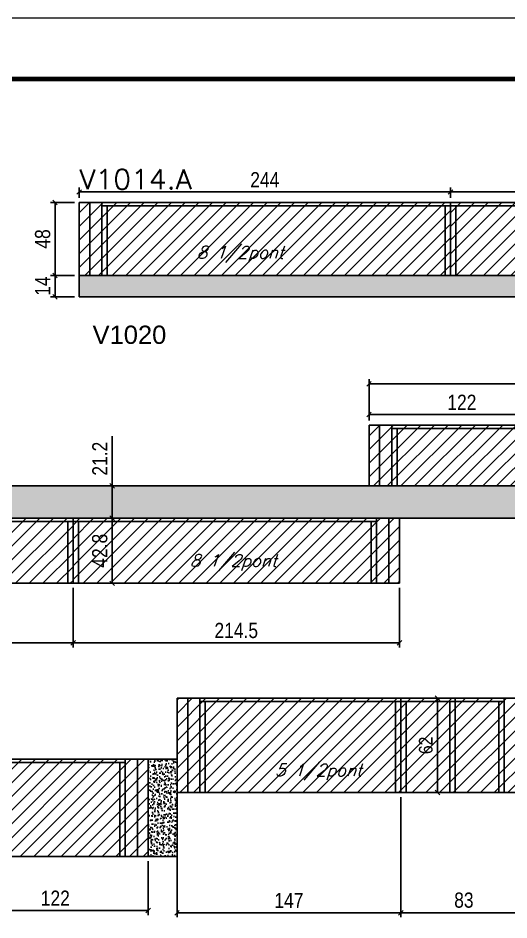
# Model space of a CAD drawing. Extents: x -20960 to -5926, y -2106 to 21915.
# Drawn here: x -8690 to -8368, y 16728 to 17321 of the extents above; entities that cross this region are included whole.
import ezdxf

# ---------------------------------------------------------------- set-up
doc = ezdxf.new("R2010")
doc.units = 0
doc.linetypes.add('DASHED', pattern=[0.75, 0.5, -0.25])
for name, color, linetype in [('5', 5, 'Continuous'), ('COTA', 241, 'Continuous'), ('Painéis', 200, 'Continuous'), ('Reaproveitamento', 251, 'Continuous'), ('SARR_2.2x7', 40, 'Continuous'), ('SARR_3.5x7', 81, 'Continuous'), ('texto', 7, 'Continuous')]:
    doc.layers.add(name, color=color, linetype=linetype)
for name, color, linetype, lineweight in [('Folhas', 255, 'Continuous', 9), ('SARRAFO DE PRESSAO', 251, 'DASHED', 9), ('Texto Seção', 7, 'Continuous', 15)]:
    doc.layers.add(name, color=color, linetype=linetype, lineweight=lineweight)
doc.styles.add('COTA TECNICA', font='techl___.ttf', dxfattribs={"height": 10})
doc.styles.add('COTA TECNICA-50', font='techl___.ttf', dxfattribs={"height": 9})
doc.styles.add('REGUA-120', font='ROMANS.shx', dxfattribs={"height": 15})
doc.styles.add('Romans', font='romans.shx')
doc.styles.get("Standard").update_dxf_attribs({"font": 'arial.ttf'})
doc.dimstyles.new('COTA PAINEL-50', dxfattribs={"dimtxt": 9, "dimasz": 3, "dimexe": 3, "dimexo": 3, "dimgap": 3, "dimtad": 1, "dimdec": 1, "dimzin": 12, "dimdsep": 46, "dimtxsty": 'COTA TECNICA-50', "dimblk1": 'OBLIQUE', "dimblk2": 'OBLIQUE', "dimsah": 1, "dimcen": 0.9, "dimclrd": 4, "dimclre": 4, "dimclrt": 240, "dimadec": 1, "dimazin": 3, "dimtfac": 1, "dimtdec": 1, "dimtmove": 0, "dimatfit": 3, "dimfxl": 1, "dimtolj": 1, "dimtzin": 12, "dimarcsym": 0})
doc.dimstyles.new('PAINEL', dxfattribs={"dimtxt": 10, "dimasz": 3, "dimexe": 3, "dimexo": 3, "dimgap": 3, "dimtad": 1, "dimdec": 1, "dimzin": 12, "dimdsep": 46, "dimtxsty": 'COTA TECNICA', "dimblk1": 'OBLIQUE', "dimblk2": 'OBLIQUE', "dimsah": 1, "dimcen": 0.9, "dimclrd": 4, "dimclre": 4, "dimclrt": 240, "dimadec": 1, "dimazin": 3, "dimtfac": 1, "dimtdec": 1, "dimtmove": 0, "dimatfit": 3, "dimfxl": 1, "dimtolj": 1, "dimtzin": 12, "dimarcsym": 0})

# ---------------------------------------------------------------- blocks, each defined once
blk = doc.blocks.new('9999999999')
at = {"layer": 'Folhas'}
blk.add_lwpolyline([(98138.98, 34190.21), (99623.98, 34190.21), (99623.98, 35240.21), (98138.98, 35240.21)], close=True, dxfattribs=at)
at = {"layer": 'Folhas', "color": 30, "const_width": 3}
blk.add_lwpolyline([(98213.98, 34230.21), (99583.98, 34230.21), (99583.98, 35200.21), (98213.98, 35200.21)], close=True, dxfattribs=at)
blk = doc.blocks.new('_Oblique')
at = {"color": 0, "linetype": 'ByBlock', "lineweight": -2}
blk.add_line((-0.5, -0.5), (0.5, 0.5), dxfattribs=at)
blk = doc.blocks.new('*D6939')
at = {"layer": 'COTA', "color": 4, "linetype": 'ByBlock', "lineweight": -2, "transparency": 16777216}
for p, q in [((-8653.28, 17151.92), (-8669.15, 17151.92)), ((-8666.15, 17137.92), (-8666.15, 17151.92)), ((-8653.28, 17137.92), (-8669.15, 17137.92))]:
    blk.add_line(p, q, dxfattribs=at)
at = {"layer": 'Defpoints', "color": 0, "linetype": 'ByBlock', "transparency": 16777216}
for p in [(-8666.15, 17151.92), (-8650.28, 17151.92), (-8650.28, 17137.92)]:
    blk.add_point(p, dxfattribs=at)
at = {"layer": 'COTA', "color": 4, "linetype": 'ByBlock', "lineweight": -2, "transparency": 16777216, "xscale": 3, "yscale": 3, "zscale": 3}
for p, rotation in [((-8666.15, 17151.92), 90), ((-8666.15, 17137.92), 270)]:
    blk.add_blockref('_Oblique', p, dxfattribs=dict(at, rotation=rotation))
at = {"layer": 'COTA', "color": 240, "linetype": 'ByBlock', "transparency": 16777216, "insert": (-8674.23, 17144.92), "char_height": 10, "attachment_point": 5, "rotation": 90, "style": 'COTA TECNICA'}
blk.add_mtext('\\A1;14', dxfattribs=at)
blk = doc.blocks.new('*D6955')
at = {"layer": 'COTA', "color": 4, "lineweight": -2, "ltscale": 25, "transparency": 16777216}
for p, q in [((-8653.28, 17199.92), (-8669.15, 17199.92)), ((-8666.15, 17199.92), (-8666.15, 17151.92)), ((-8653.28, 17151.92), (-8669.15, 17151.92))]:
    blk.add_line(p, q, dxfattribs=at)
at = {"layer": 'Defpoints', "color": 0, "ltscale": 25, "transparency": 16777216}
for p in [(-8650.28, 17199.92), (-8666.15, 17151.92), (-8650.28, 17151.92)]:
    blk.add_point(p, dxfattribs=at)
at = {"layer": 'COTA', "color": 4, "lineweight": -2, "ltscale": 25, "transparency": 16777216, "xscale": 3, "yscale": 3, "zscale": 3}
for p, rotation in [((-8666.15, 17199.92), 90), ((-8666.15, 17151.92), 270)]:
    blk.add_blockref('_Oblique', p, dxfattribs=dict(at, rotation=rotation))
at = {"layer": 'COTA', "color": 240, "ltscale": 25, "transparency": 16777216, "insert": (-8674.25, 17175.92), "char_height": 10, "attachment_point": 5, "rotation": 90, "style": 'COTA TECNICA'}
blk.add_mtext('\\A1;48', dxfattribs=at)
blk = doc.blocks.new('*D6956')
at = {"layer": 'COTA', "color": 4, "lineweight": -2, "ltscale": 25, "transparency": 16777216}
for p, q in [((-8650.28, 17202.92), (-8650.28, 17209.79)), ((-8650.28, 17206.79), (-8406.28, 17206.79)), ((-8406.28, 17202.92), (-8406.28, 17209.79))]:
    blk.add_line(p, q, dxfattribs=at)
at = {"layer": 'Defpoints', "color": 0, "ltscale": 25, "transparency": 16777216}
for p in [(-8406.28, 17206.79), (-8650.28, 17199.92), (-8406.28, 17199.92)]:
    blk.add_point(p, dxfattribs=at)
at = {"layer": 'COTA', "color": 4, "lineweight": -2, "ltscale": 25, "transparency": 16777216, "xscale": 3, "yscale": 3, "zscale": 3, "rotation": 180}
blk.add_blockref('_Oblique', (-8650.28, 17206.79), dxfattribs=at)
at = {"layer": 'COTA', "color": 4, "lineweight": -2, "ltscale": 25, "transparency": 16777216, "xscale": 3, "yscale": 3, "zscale": 3}
blk.add_blockref('_Oblique', (-8406.28, 17206.79), dxfattribs=at)
at = {"layer": 'COTA', "color": 240, "ltscale": 25, "transparency": 16777216, "insert": (-8528.28, 17214.86), "char_height": 10, "attachment_point": 5, "style": 'COTA TECNICA'}
blk.add_mtext('\\A1;244', dxfattribs=at)
blk = doc.blocks.new('*D6957')
at = {"layer": 'COTA', "color": 4, "lineweight": -2, "ltscale": 25, "transparency": 16777216}
for p, q in [((-8406.28, 17202.92), (-8406.28, 17209.79)), ((-8406.28, 17206.79), (-8284.28, 17206.79)), ((-8284.28, 17202.92), (-8284.28, 17209.79))]:
    blk.add_line(p, q, dxfattribs=at)
at = {"layer": 'Defpoints', "color": 0, "ltscale": 25, "transparency": 16777216}
for p in [(-8284.28, 17206.79), (-8406.28, 17199.92), (-8284.28, 17199.92)]:
    blk.add_point(p, dxfattribs=at)
at = {"layer": 'COTA', "color": 4, "lineweight": -2, "ltscale": 25, "transparency": 16777216, "xscale": 3, "yscale": 3, "zscale": 3, "rotation": 180}
blk.add_blockref('_Oblique', (-8406.28, 17206.79), dxfattribs=at)
at = {"layer": 'COTA', "color": 4, "lineweight": -2, "ltscale": 25, "transparency": 16777216, "xscale": 3, "yscale": 3, "zscale": 3}
blk.add_blockref('_Oblique', (-8284.28, 17206.79), dxfattribs=at)
at = {"layer": 'COTA', "color": 240, "ltscale": 25, "transparency": 16777216, "insert": (-8345.28, 17214.84), "char_height": 10, "attachment_point": 5, "style": 'COTA TECNICA'}
blk.add_mtext('\\A1;122', dxfattribs=at)
blk = doc.blocks.new('*D6920')
at = {"layer": 'COTA', "color": 4, "linetype": 'ByBlock', "lineweight": -2, "transparency": 16777216}
for p, q in [((-8726.95, 16767.11), (-8726.95, 16731.64)), ((-8604.95, 16767.11), (-8604.95, 16731.64)), ((-8726.95, 16734.64), (-8604.95, 16734.64))]:
    blk.add_line(p, q, dxfattribs=at)
at = {"layer": 'Defpoints', "color": 0, "linetype": 'ByBlock', "transparency": 16777216}
for p in [(-8726.95, 16770.11), (-8604.95, 16770.11), (-8604.95, 16734.64)]:
    blk.add_point(p, dxfattribs=at)
at = {"layer": 'COTA', "color": 4, "linetype": 'ByBlock', "lineweight": -2, "transparency": 16777216, "xscale": 3, "yscale": 3, "zscale": 3, "rotation": 180}
blk.add_blockref('_Oblique', (-8726.95, 16734.64), dxfattribs=at)
at = {"layer": 'COTA', "color": 4, "linetype": 'ByBlock', "lineweight": -2, "transparency": 16777216, "xscale": 3, "yscale": 3, "zscale": 3}
blk.add_blockref('_Oblique', (-8604.95, 16734.64), dxfattribs=at)
at = {"layer": 'COTA', "color": 240, "linetype": 'ByBlock', "transparency": 16777216, "insert": (-8665.95, 16742.7), "char_height": 10, "attachment_point": 5, "style": 'COTA TECNICA'}
blk.add_mtext('\\A1;122', dxfattribs=at)
blk = doc.blocks.new('*D6921')
at = {"layer": 'COTA', "color": 4, "linetype": 'ByBlock', "lineweight": -2, "transparency": 16777216}
for p, q in [((-8585.95, 16809.11), (-8585.95, 16730.14)), ((-8438.95, 16809.11), (-8438.95, 16730.14)), ((-8585.95, 16733.14), (-8438.95, 16733.14))]:
    blk.add_line(p, q, dxfattribs=at)
at = {"layer": 'Defpoints', "color": 0, "linetype": 'ByBlock', "transparency": 16777216}
for p in [(-8585.95, 16812.11), (-8438.95, 16812.11), (-8438.95, 16733.14)]:
    blk.add_point(p, dxfattribs=at)
at = {"layer": 'COTA', "color": 4, "linetype": 'ByBlock', "lineweight": -2, "transparency": 16777216, "xscale": 3, "yscale": 3, "zscale": 3, "rotation": 180}
blk.add_blockref('_Oblique', (-8585.95, 16733.14), dxfattribs=at)
at = {"layer": 'COTA', "color": 4, "linetype": 'ByBlock', "lineweight": -2, "transparency": 16777216, "xscale": 3, "yscale": 3, "zscale": 3}
blk.add_blockref('_Oblique', (-8438.95, 16733.14), dxfattribs=at)
at = {"layer": 'COTA', "color": 240, "linetype": 'ByBlock', "transparency": 16777216, "insert": (-8512.45, 16741.21), "char_height": 10, "attachment_point": 5, "style": 'COTA TECNICA'}
blk.add_mtext('\\A1;147', dxfattribs=at)
blk = doc.blocks.new('*D6922')
at = {"layer": 'COTA', "color": 4, "linetype": 'ByBlock', "lineweight": -2, "transparency": 16777216}
for p, q in [((-8438.95, 16809.11), (-8438.95, 16730.14)), ((-8355.95, 16809.11), (-8355.95, 16730.14)), ((-8438.95, 16733.14), (-8355.95, 16733.14))]:
    blk.add_line(p, q, dxfattribs=at)
at = {"layer": 'Defpoints', "color": 0, "linetype": 'ByBlock', "transparency": 16777216}
for p in [(-8438.95, 16812.11), (-8355.95, 16812.11), (-8355.95, 16733.14)]:
    blk.add_point(p, dxfattribs=at)
at = {"layer": 'COTA', "color": 4, "linetype": 'ByBlock', "lineweight": -2, "transparency": 16777216, "xscale": 3, "yscale": 3, "zscale": 3, "rotation": 180}
blk.add_blockref('_Oblique', (-8438.95, 16733.14), dxfattribs=at)
at = {"layer": 'COTA', "color": 4, "linetype": 'ByBlock', "lineweight": -2, "transparency": 16777216, "xscale": 3, "yscale": 3, "zscale": 3}
blk.add_blockref('_Oblique', (-8355.95, 16733.14), dxfattribs=at)
at = {"layer": 'COTA', "color": 240, "linetype": 'ByBlock', "transparency": 16777216, "insert": (-8397.45, 16741.38), "char_height": 10, "attachment_point": 5, "style": 'COTA TECNICA'}
blk.add_mtext('\\A1;83', dxfattribs=at)
blk = doc.blocks.new('*D6914')
at = {"layer": 'COTA', "color": 4, "linetype": 'ByBlock', "lineweight": -2, "transparency": 16777216}
for p, q in [((-8878.78, 16946.63), (-8878.78, 16907.48)), ((-8654.28, 16946.63), (-8654.28, 16907.48)), ((-8878.78, 16910.48), (-8654.28, 16910.48))]:
    blk.add_line(p, q, dxfattribs=at)
at = {"layer": 'Defpoints', "color": 0, "linetype": 'ByBlock', "transparency": 16777216}
for p in [(-8878.78, 16949.63), (-8654.28, 16949.63), (-8654.28, 16910.48)]:
    blk.add_point(p, dxfattribs=at)
at = {"layer": 'COTA', "color": 4, "linetype": 'ByBlock', "lineweight": -2, "transparency": 16777216, "xscale": 3, "yscale": 3, "zscale": 3, "rotation": 180}
blk.add_blockref('_Oblique', (-8878.78, 16910.48), dxfattribs=at)
at = {"layer": 'COTA', "color": 4, "linetype": 'ByBlock', "lineweight": -2, "transparency": 16777216, "xscale": 3, "yscale": 3, "zscale": 3}
blk.add_blockref('_Oblique', (-8654.28, 16910.48), dxfattribs=at)
at = {"layer": 'COTA', "color": 240, "linetype": 'ByBlock', "transparency": 16777216, "insert": (-8766.53, 16918.59), "char_height": 10, "attachment_point": 5, "style": 'COTA TECNICA'}
blk.add_mtext('\\A1;224.5', dxfattribs=at)
blk = doc.blocks.new('*D6915')
at = {"layer": 'COTA', "color": 4, "lineweight": -2, "transparency": 16777216}
for p, q in [((-8638.78, 16992.43), (-8625.61, 16992.43)), ((-8628.61, 16992.43), (-8628.61, 16949.63)), ((-8638.78, 16949.63), (-8625.61, 16949.63))]:
    blk.add_line(p, q, dxfattribs=at)
at = {"layer": 'Defpoints', "color": 0, "transparency": 16777216}
for p in [(-8641.78, 16992.43), (-8641.78, 16949.63), (-8628.61, 16949.63)]:
    blk.add_point(p, dxfattribs=at)
at = {"layer": 'COTA', "color": 4, "lineweight": -2, "transparency": 16777216, "xscale": 3, "yscale": 3, "zscale": 3}
for p, rotation in [((-8628.61, 16992.43), 90), ((-8628.61, 16949.63), 270)]:
    blk.add_blockref('_Oblique', p, dxfattribs=dict(at, rotation=rotation))
at = {"layer": 'COTA', "color": 240, "transparency": 16777216, "insert": (-8636.71, 16971.03), "char_height": 10, "attachment_point": 5, "rotation": 90, "style": 'COTA TECNICA'}
blk.add_mtext('\\A1;42.8', dxfattribs=at)
blk = doc.blocks.new('*D6946')
at = {"layer": 'COTA', "color": 4, "lineweight": -2, "ltscale": 25, "transparency": 16777216}
for p, q in [((-8459.78, 17056.63), (-8459.78, 17083.75)), ((-8190.78, 17056.63), (-8190.78, 17083.75)), ((-8190.78, 17080.75), (-8459.78, 17080.75))]:
    blk.add_line(p, q, dxfattribs=at)
at = {"layer": 'Defpoints', "color": 0, "ltscale": 25, "transparency": 16777216}
for p in [(-8459.78, 17080.75), (-8459.78, 17053.63), (-8190.78, 17053.63)]:
    blk.add_point(p, dxfattribs=at)
at = {"layer": 'COTA', "color": 4, "lineweight": -2, "ltscale": 25, "transparency": 16777216, "xscale": 3, "yscale": 3, "zscale": 3, "rotation": 180}
blk.add_blockref('_Oblique', (-8459.78, 17080.75), dxfattribs=at)
at = {"layer": 'COTA', "color": 4, "lineweight": -2, "ltscale": 25, "transparency": 16777216, "xscale": 3, "yscale": 3, "zscale": 3}
blk.add_blockref('_Oblique', (-8190.78, 17080.75), dxfattribs=at)
at = {"layer": 'COTA', "color": 240, "ltscale": 25, "transparency": 16777216, "insert": (-8325.28, 17088.88), "char_height": 10, "attachment_point": 5, "style": 'COTA TECNICA'}
blk.add_mtext('\\A1;269', dxfattribs=at)
blk = doc.blocks.new('*D6947')
at = {"layer": 'COTA', "color": 4, "lineweight": -2, "ltscale": 25, "transparency": 16777216}
for p, q in [((-8459.78, 17056.63), (-8459.78, 17063.51)), ((-8459.78, 17060.51), (-8337.78, 17060.51)), ((-8337.78, 17056.63), (-8337.78, 17063.51))]:
    blk.add_line(p, q, dxfattribs=at)
at = {"layer": 'Defpoints', "color": 0, "ltscale": 25, "transparency": 16777216}
for p in [(-8337.78, 17060.51), (-8459.78, 17053.63), (-8337.78, 17053.63)]:
    blk.add_point(p, dxfattribs=at)
at = {"layer": 'COTA', "color": 4, "lineweight": -2, "ltscale": 25, "transparency": 16777216, "xscale": 3, "yscale": 3, "zscale": 3, "rotation": 180}
blk.add_blockref('_Oblique', (-8459.78, 17060.51), dxfattribs=at)
at = {"layer": 'COTA', "color": 4, "lineweight": -2, "ltscale": 25, "transparency": 16777216, "xscale": 3, "yscale": 3, "zscale": 3}
blk.add_blockref('_Oblique', (-8337.78, 17060.51), dxfattribs=at)
at = {"layer": 'COTA', "color": 240, "ltscale": 25, "transparency": 16777216, "insert": (-8398.78, 17068.57), "char_height": 10, "attachment_point": 5, "style": 'COTA TECNICA'}
blk.add_mtext('\\A1;122', dxfattribs=at)
blk = doc.blocks.new('*D6949')
at = {"layer": 'COTA', "color": 4, "lineweight": -2, "ltscale": 25, "transparency": 16777216}
for p, q in [((-8654.28, 16946.63), (-8654.28, 16907.48)), ((-8439.78, 16946.63), (-8439.78, 16907.48)), ((-8654.28, 16910.48), (-8439.78, 16910.48))]:
    blk.add_line(p, q, dxfattribs=at)
at = {"layer": 'Defpoints', "color": 0, "ltscale": 25, "transparency": 16777216}
for p in [(-8654.28, 16949.63), (-8439.78, 16949.63), (-8439.78, 16910.48)]:
    blk.add_point(p, dxfattribs=at)
at = {"layer": 'COTA', "color": 4, "lineweight": -2, "ltscale": 25, "transparency": 16777216, "xscale": 3, "yscale": 3, "zscale": 3, "rotation": 180}
blk.add_blockref('_Oblique', (-8654.28, 16910.48), dxfattribs=at)
at = {"layer": 'COTA', "color": 4, "lineweight": -2, "ltscale": 25, "transparency": 16777216, "xscale": 3, "yscale": 3, "zscale": 3}
blk.add_blockref('_Oblique', (-8439.78, 16910.48), dxfattribs=at)
at = {"layer": 'COTA', "color": 240, "ltscale": 25, "transparency": 16777216, "insert": (-8547.03, 16918.59), "char_height": 10, "attachment_point": 5, "style": 'COTA TECNICA'}
blk.add_mtext('\\A1;214.5', dxfattribs=at)
blk = doc.blocks.new('*D6950')
at = {"layer": 'COTA', "color": 4, "lineweight": -2, "ltscale": 25, "transparency": 16777216}
for p, q in [((-8628.61, 17013.63), (-8628.61, 17046.36)), ((-8618.41, 17013.63), (-8631.61, 17013.63)), ((-8628.61, 16992.43), (-8628.61, 17013.63))]:
    blk.add_line(p, q, dxfattribs=at)
at = {"layer": 'Defpoints', "color": 0, "ltscale": 25, "transparency": 16777216}
for p in [(-8628.61, 17013.63), (-8615.41, 17013.63), (-8628.61, 16992.43)]:
    blk.add_point(p, dxfattribs=at)
at = {"layer": 'COTA', "color": 4, "lineweight": -2, "ltscale": 25, "transparency": 16777216, "xscale": 3, "yscale": 3, "zscale": 3}
for p, rotation in [((-8628.61, 17013.63), 90), ((-8628.61, 16992.43), 270)]:
    blk.add_blockref('_Oblique', p, dxfattribs=dict(at, rotation=rotation))
at = {"layer": 'COTA', "color": 240, "ltscale": 25, "transparency": 16777216, "insert": (-8636.67, 17031.5), "char_height": 10, "attachment_point": 5, "rotation": 90, "style": 'COTA TECNICA'}
blk.add_mtext('\\A1;21.2', dxfattribs=at)
blk = doc.blocks.new('*D6953')
at = {"layer": 'COTA', "color": 4, "lineweight": -2, "transparency": 16777216}
for p, q in [((-8435.95, 16874.11), (-8411.85, 16874.11)), ((-8414.85, 16812.11), (-8414.85, 16874.11)), ((-8435.95, 16812.11), (-8411.85, 16812.11))]:
    blk.add_line(p, q, dxfattribs=at)
at = {"layer": 'Defpoints', "color": 0, "transparency": 16777216}
for p in [(-8438.95, 16874.11), (-8414.85, 16874.11), (-8438.95, 16812.11)]:
    blk.add_point(p, dxfattribs=at)
at = {"layer": 'COTA', "color": 4, "lineweight": -2, "transparency": 16777216, "xscale": 3, "yscale": 3, "zscale": 3}
for p, rotation in [((-8414.85, 16874.11), 90), ((-8414.85, 16812.11), 270)]:
    blk.add_blockref('_Oblique', p, dxfattribs=dict(at, rotation=rotation))
at = {"layer": 'COTA', "color": 240, "transparency": 16777216, "insert": (-8422.44, 16843.11), "char_height": 9, "attachment_point": 5, "rotation": 90, "style": 'COTA TECNICA-50'}
blk.add_mtext('\\A1;62', dxfattribs=at)

msp = doc.modelspace()

# ---------------------------------------------------------------- hatches: boundary and pattern name
at = {"layer": 'COTA', "ltscale": 25}
h = msp.add_hatch(dxfattribs=at)
h.set_pattern_fill('AR-CONC', color=256, scale=0.03)
h.set_pattern_definition([(50, (-155139.74, -6555.5643), (5.46554007, -0.47817257), [0.5715, -6.2865]), (355, (-155139.74, -6555.5643), (-1.05730264, 5.73170536), [0.4572, -5.02921753]), (100.4514447, (-155139.2847, -6555.604), (4.40823741, 5.25353256), [0.48570026, -5.34270734]), (46.1842, (-155139.74, -6554.04), (8.13237123, -1.26126984), [0.85725, -9.42975]), (96.6355576, (-155139.0625, -6554.1454), (7.12212402, 7.42278374), [0.7285507, -8.01406824]), (351.184151, (-155139.74, -6554.04), (7.122124, 7.42278374), [0.685799, -7.54379196]), (21, (-155138.978, -6554.4213), (4.54843174, -3.06795595), [0.5715, -6.2865]), (326, (-155138.978, -6554.4213), (1.85406085, 5.52563898), [0.4572, -5.0292]), (71.451445, (-155138.599, -6554.677), (6.40249258, 2.45768307), [0.48570026, -5.34269813]), (37.5, (-155139.7402, -6555.5643), (0.092658098, 2.536651166), [0, -4.96824, 0, -5.1054, 0, -5.04825]), (7.5, (-155139.7402, -6555.5643), (2.004589875, 3.005417245), [0, -2.91084, 0, -4.85394, 0, -1.92405]), (327.5, (-155141.4394, -6555.5643), (4.067717855, -0.17186232), [0, -1.905, 0, -5.9436, 0, -7.8867]), (317.5, (-155142.2014, -6555.5643), (4.44387544, 0.76279473), [0, -2.4765, 0, -3.94716, 0, -5.6007])])
h.paths.add_polyline_path([(-8111.28, 17130.72), (-7888.28, 17130.72), (-7644.28, 17130.72), (-7644.28, 17151.92), (-8068.28, 17151.92), (-8650.28, 17151.92), (-8650.28, 17137.92), (-8155.28, 17137.92), (-8155.28, 17087.92), (-8111.28, 17087.92)])
h = msp.add_hatch(dxfattribs=at)
h.set_pattern_fill('AR-CONC', color=256, scale=0.03)
h.set_pattern_definition([(50, (-146165.269, -6800.252), (5.46554007, -0.47817257), [0.5715, -6.2865]), (355, (-146165.269, -6800.252), (-1.05730264, 5.73170536), [0.4572, -5.02921753]), (100.4514447, (-146164.8136, -6800.292), (4.40823741, 5.25353256), [0.48570026, -5.34270734]), (46.1842, (-146165.269, -6798.728), (8.13237123, -1.26126984), [0.85725, -9.42975]), (96.6355576, (-146164.591, -6798.833), (7.122124, 7.42278374), [0.7285507, -8.01406824]), (351.184151, (-146165.269, -6798.728), (7.122124, 7.42278374), [0.685799, -7.54379196]), (21, (-146164.507, -6799.109), (4.54843174, -3.06795595), [0.5715, -6.2865]), (326, (-146164.507, -6799.109), (1.85406085, 5.52563898), [0.4572, -5.0292]), (71.451445, (-146164.128, -6799.365), (6.40249258, 2.45768307), [0.48570026, -5.34269813]), (37.5, (-146165.269, -6800.2521), (0.092658098, 2.536651166), [0, -4.96824, 0, -5.1054, 0, -5.04825]), (7.5, (-146165.269, -6800.252), (2.004589875, 3.005417245), [0, -2.91084, 0, -4.85394, 0, -1.92405]), (327.5, (-146166.9683, -6800.2521), (4.067717855, -0.17186232), [0, -1.905, 0, -5.9436, 0, -7.8867]), (317.5, (-146167.7303, -6800.252), (4.44387544, 0.76279473), [0, -2.4765, 0, -3.94716, 0, -5.6007])])
h.paths.add_polyline_path([(-8878.78, 17013.63), (-8878.78, 16992.43), (-7687.78, 16992.43), (-7687.78, 17013.63)])
at = {"layer": 'COTA', "linetype": 'ByBlock'}
h = msp.add_hatch(dxfattribs=at)
h.set_pattern_fill('AR-CONC', color=256, scale=0.03)
h.set_pattern_definition([(50, (-146134.4264, -13679.352), (5.46554007, -0.47817257), [0.5715, -6.2865]), (355, (-146134.4264, -13679.352), (-1.05730264, 5.73170536), [0.4572, -5.02921753]), (100.4514447, (-146133.971, -13679.392), (4.40823741, 5.25353256), [0.48570026, -5.34270734]), (46.1842, (-146134.4264, -13677.828), (8.13237123, -1.26126984), [0.85725, -9.42975]), (96.6355576, (-146133.749, -13677.933), (7.122124, 7.42278374), [0.7285507, -8.01406824]), (351.184151, (-146134.426, -13677.828), (7.122124, 7.42278374), [0.685799, -7.54379196]), (21, (-146133.6644, -13678.209), (4.54843174, -3.06795595), [0.5715, -6.2865]), (326, (-146133.6644, -13678.209), (1.85406085, 5.52563898), [0.4572, -5.0292]), (71.451445, (-146133.2854, -13678.4646), (6.40249258, 2.45768307), [0.48570026, -5.34269813]), (37.5, (-146134.4264, -13679.352), (0.092658098, 2.536651166), [0, -4.96824, 0, -5.1054, 0, -5.04825]), (7.5, (-146134.4264, -13679.352), (2.004589875, 3.005417245), [0, -2.91084, 0, -4.85394, 0, -1.92405]), (327.5, (-146136.1257, -13679.352), (4.067717855, -0.17186232), [0, -1.905, 0, -5.9436, 0, -7.8867]), (317.5, (-146136.8877, -13679.352), (4.44387544, 0.76279473), [0, -2.4765, 0, -3.94716, 0, -5.6007])])
h.paths.add_polyline_path([(-8604.95, 16770.11), (-8585.95, 16770.11), (-8585.95, 16834.11), (-8604.95, 16834.11)])
at = {"layer": 'Reaproveitamento', "linetype": 'ByBlock'}
h = msp.add_hatch(dxfattribs=at)
h.set_pattern_fill('ANSI31', color=256, scale=2)
h.set_pattern_definition([(45, (-151700.0364, -14806.784), (-4.49012806, 4.49012806), [])])
h.paths.add_polyline_path([(-8650.28, 17199.92), (-8650.28, 17151.92), (-8406.28, 17151.92), (-8406.28, 17199.92)])
h.paths.add_polyline_path([(-8531.87, 17153.96), (-8464.25, 17153.96)], flags=16)
h = msp.add_hatch(dxfattribs=at)
h.set_pattern_fill('ANSI31', color=256, scale=2)
h.set_pattern_definition([(45, (-151456.0364, -14806.784), (-4.49012806, 4.49012806), [])])
h.paths.add_polyline_path([(-8406.28, 17199.92), (-8406.28, 17151.92), (-8068.28, 17151.92), (-8068.28, 17199.92)])
h.paths.add_polyline_path([(-8287.87, 17153.96), (-8220.25, 17153.96)], flags=16)
h = msp.add_hatch(dxfattribs=at)
h.set_pattern_fill('ANSI31', color=256, scale=2)
h.set_pattern_definition([(45, (-150927.465, -11389.8575), (-4.49012806, 4.49012806), [])])
h.paths.add_polyline_path([(-8459.78, 17053.63), (-8459.78, 17013.63), (-8337.78, 17013.63), (-8337.78, 17053.63)])
h = msp.add_hatch(dxfattribs=at)
h.set_pattern_fill('ANSI31', color=256, scale=2)
h.set_pattern_definition([(45, (-151004.5927, -14842.9016), (-4.49012806, 4.49012806), [])])
h.paths.add_polyline_path([(-8654.28, 16949.63), (-8654.28, 16992.43), (-8878.78, 16992.43), (-8878.78, 16949.63)])
h.paths.add_polyline_path([(-8788.27, 16963.04), (-8720.65, 16963.04), (-8715.15, 16979.01), (-8782.77, 16979.01)], flags=24)
h = msp.add_hatch(dxfattribs=at)
h.set_pattern_fill('ANSI31', color=256, scale=2)
h.set_pattern_definition([(45, (3183.5, 1148.575), (-4.490128, 4.490128), [])])
h.paths.add_polyline_path([(-8654.28, 16992.43), (-8654.28, 16949.63), (-8439.78, 16949.63), (-8439.78, 16992.43)])
h = msp.add_hatch(dxfattribs=at)
h.set_pattern_fill('ANSI31', color=256, scale=2)
h.set_pattern_definition([(45, (-150828.062, -14822.0985), (-4.49012806, 4.49012806), [])])
h.paths.add_polyline_path([(-8355.95, 16874.11), (-8585.95, 16874.11), (-8585.95, 16812.11), (-8355.95, 16812.11)])
h = msp.add_hatch(dxfattribs=at)
h.set_pattern_fill('ANSI31', color=256, scale=2)
h.set_pattern_definition([(45, (-150969.062, -14864.0985), (-4.49012806, 4.49012806), [])])
h.paths.add_polyline_path([(-8604.95, 16834.11), (-8726.95, 16834.11), (-8726.95, 16770.11), (-8604.95, 16770.11)])

# ---------------------------------------------------------------- linework, layer by layer
at = {"layer": 'COTA', "linetype": 'ByBlock'}
for p, q in [((-8650.28, 17199.92), (-8068.28, 17199.92)), ((-8650.28, 17137.92), (-8650.28, 17151.92)), ((-8650.28, 17137.92), (-8155.28, 17137.92)), ((-8585.95, 16834.11), (-8604.95, 16834.11)), ((-8585.95, 16770.11), (-8585.95, 16812.11)), ((-8585.95, 16770.11), (-8604.95, 16770.11))]:
    msp.add_line(p, q, dxfattribs=at)
at = {"layer": 'COTA', "ltscale": 25}
for p, q in [((-8878.78, 17013.63), (-8459.78, 17013.63)), ((-8439.78, 16992.43), (-8209.78, 16992.43))]:
    msp.add_line(p, q, dxfattribs=at)
at = {"layer": 'Painéis', "linetype": 'ByBlock'}
for p, q in [((-8068.28, 17199.92), (-8650.28, 17199.92)), ((-8406.28, 17153.92), (-8406.28, 17199.92)), ((-8190.78, 17053.63), (-8459.78, 17053.63)), ((-8459.78, 17053.63), (-8459.78, 17013.63)), ((-8459.78, 17013.63), (-8190.78, 17013.63)), ((-8878.78, 16992.43), (-8439.78, 16992.43)), ((-8654.28, 16992.43), (-8654.28, 16949.63)), ((-8439.78, 16992.43), (-8439.78, 16949.63)), ((-8878.78, 16949.63), (-8654.28, 16949.63)), ((-8654.28, 16949.63), (-8439.78, 16949.63)), ((-8355.95, 16874.11), (-8585.95, 16874.11)), ((-8585.95, 16874.11), (-8585.95, 16812.11)), ((-8438.95, 16874.11), (-8438.95, 16812.11)), ((-8604.95, 16834.11), (-8835.95, 16834.11)), ((-8604.95, 16834.11), (-8604.95, 16770.11)), ((-8355.95, 16812.11), (-8585.95, 16812.11)), ((-8604.95, 16770.11), (-8835.95, 16770.11))]:
    msp.add_line(p, q, dxfattribs=at)
at = {"layer": 'Painéis'}
for p, q in [((-8650.28, 17199.92), (-8650.28, 17151.92)), ((-8406.28, 17199.92), (-8406.28, 17151.92)), ((-8068.28, 17151.92), (-8650.28, 17151.92))]:
    msp.add_line(p, q, dxfattribs=at)
at = {"layer": 'SARR_2.2x7', "linetype": 'Continuous'}
for p, q in [((-8643.3, 17199.92), (-8643.3, 17151.92)), ((-8083.28, 17197.72), (-8635.3, 17197.72)), ((-8452.8, 17053.63), (-8452.8, 17013.63)), ((-8444.8, 17051.43), (-8205.78, 17051.43)), ((-8454.78, 16990.23), (-8878.78, 16990.23)), ((-8446.78, 16949.63), (-8446.78, 16992.43)), ((-8578.95, 16874.11), (-8578.95, 16812.11)), ((-8570.95, 16871.91), (-8570.95, 16874.11)), ((-8370.95, 16871.91), (-8570.95, 16871.91)), ((-8611.95, 16834.11), (-8611.95, 16770.11)), ((-8619.95, 16831.91), (-8835.95, 16831.91))]:
    msp.add_line(p, q, dxfattribs=at)
at = {"layer": 'SARR_3.5x7'}
for p, q in [((-8635.3, 17199.92), (-8635.3, 17151.92)), ((-8631.8, 17197.72), (-8631.8, 17151.92)), ((-8409.78, 17197.72), (-8409.78, 17151.92)), ((-8402.78, 17197.72), (-8402.78, 17151.92)), ((-8444.8, 17053.63), (-8444.8, 17013.63)), ((-8441.3, 17051.43), (-8441.3, 17013.63)), ((-8657.78, 16990.23), (-8657.78, 16949.63)), ((-8654.28, 16992.43), (-8654.28, 16949.63)), ((-8650.78, 16990.23), (-8650.78, 16949.63)), ((-8458.28, 16949.63), (-8458.28, 16990.23)), ((-8454.78, 16949.63), (-8454.78, 16992.43)), ((-8403.2, 16874.11), (-8403.2, 16812.11)), ((-8370.95, 16874.11), (-8370.95, 16812.11)), ((-8570.95, 16871.91), (-8570.95, 16812.11)), ((-8567.45, 16871.91), (-8567.45, 16812.11)), ((-8442.45, 16871.91), (-8442.45, 16812.11)), ((-8435.45, 16871.91), (-8435.45, 16812.11)), ((-8406.7, 16871.91), (-8406.7, 16812.11)), ((-8374.45, 16871.91), (-8374.45, 16812.11)), ((-8619.95, 16834.11), (-8619.95, 16770.11)), ((-8623.45, 16831.91), (-8623.45, 16770.11))]:
    msp.add_line(p, q, dxfattribs=at)

# ---------------------------------------------------------------- block references
at = {"layer": 'SARRAFO DE PRESSAO', "color": 6, "linetype": 'ByBlock'}
msp.add_blockref('9999999999', (-107162.48, -17919.11), dxfattribs=at)

# ---------------------------------------------------------------- texts
at = {"layer": '5', "linetype": 'Continuous'}
msp.add_text('V1020', height=12, rotation=0.00004, dxfattribs=at).set_placement((-8641.48, 17106.96))
at = {"layer": 'texto', "color": 2, "char_height": 8, "attachment_point": 5, "style": 'Romans'}
for s, insert in [('{\\Q19;\\C256;8 1/2pont}', (-8544.41, 17165.8)), ('{\\Q19;\\C256;8 1/2pont}', (-8548.95, 16963.24)), ('{\\Q19;\\C256;5 1/2pont}', (-8493.02, 16825.56))]:
    msp.add_mtext(s, dxfattribs=dict(at, insert=insert))
at = {"layer": 'Texto Seção', "style": 'REGUA-120', "width": 1.05}
msp.add_text('V1014.A', height=13, dxfattribs=at).set_placement((-8650.11, 17208.62))

# ---------------------------------------------------------------- dimensions: what is measured, and where the dimension line sits
at = {"layer": 'COTA', "ltscale": 25}
for base, p1, p2, picture, middle in [((-8406.28, 17206.79), (-8650.28, 17199.92), (-8406.28, 17199.92), '*D6956', (-8528.28, 17214.86)), ((-8459.78, 17080.75), (-8190.78, 17053.63), (-8459.78, 17053.63), '*D6946', (-8325.28, 17088.88)), ((-8337.78, 17060.51), (-8459.78, 17053.63), (-8337.78, 17053.63), '*D6947', (-8398.78, 17068.57)), ((-8439.78, 16910.48), (-8654.28, 16949.63), (-8439.78, 16949.63), '*D6949', (-8547.03, 16918.59))]:
    dim = msp.add_linear_dim(base=base, p1=p1, p2=p2, dimstyle='PAINEL', dxfattribs=at)
    dim.commit()
    dim.dimension.update_dxf_attribs({"geometry": picture, "text_midpoint": middle})
dim = msp.add_linear_dim(base=(-8284.28, 17206.79), p1=(-8406.28, 17199.92), p2=(-8284.28, 17199.92), dimstyle='PAINEL', override={"dimtmove": 1}, dxfattribs=at)
dim.commit()
dim.dimension.update_dxf_attribs({"geometry": '*D6957', "text_midpoint": (-8345.28, 17214.84)})
for base, p1, p2, picture, middle in [((-8666.15, 17151.92), (-8650.28, 17199.92), (-8650.28, 17151.92), '*D6955', (-8674.25, 17175.92)), ((-8628.61, 17013.63), (-8628.61, 16992.43), (-8615.41, 17013.63), '*D6950', (-8636.67, 17031.5))]:
    dim = msp.add_linear_dim(base=base, p1=p1, p2=p2, angle=90, dimstyle='PAINEL', dxfattribs=at)
    dim.commit()
    dim.dimension.update_dxf_attribs({"geometry": picture, "text_midpoint": middle})
at = {"layer": 'COTA', "linetype": 'ByBlock'}
dim = msp.add_linear_dim(base=(-8666.15, 17151.92), p1=(-8650.28, 17137.92), p2=(-8650.28, 17151.92), angle=90, dimstyle='PAINEL', dxfattribs=at)
dim.commit()
dim.dimension.update_dxf_attribs({"geometry": '*D6939', "text_midpoint": (-8666.15, 17144.92), "dimtype": 160})
at = {"layer": 'COTA'}
for base, p1, p2, dimstyle, picture, middle in [((-8628.61, 16949.63), (-8641.78, 16992.43), (-8641.78, 16949.63), 'PAINEL', '*D6915', (-8636.71, 16971.03)), ((-8414.85, 16874.11), (-8438.95, 16812.11), (-8438.95, 16874.11), 'COTA PAINEL-50', '*D6953', (-8422.44, 16843.11))]:
    dim = msp.add_linear_dim(base=base, p1=p1, p2=p2, angle=90, dimstyle=dimstyle, dxfattribs=at)
    dim.commit()
    dim.dimension.update_dxf_attribs({"geometry": picture, "text_midpoint": middle})
at = {"layer": 'COTA', "linetype": 'ByBlock'}
dim = msp.add_linear_dim(base=(-8654.28, 16910.48), p1=(-8878.78, 16949.63), p2=(-8654.28, 16949.63), dimstyle='PAINEL', dxfattribs=at)
dim.commit()
dim.dimension.update_dxf_attribs({"geometry": '*D6914', "text_midpoint": (-8766.53, 16918.59)})
for base, p1, p2, picture, middle in [((-8438.95, 16733.14), (-8585.95, 16812.11), (-8438.95, 16812.11), '*D6921', (-8512.45, 16741.21)), ((-8355.95, 16733.14), (-8438.95, 16812.11), (-8355.95, 16812.11), '*D6922', (-8397.45, 16741.38)), ((-8604.95, 16734.64), (-8726.95, 16770.11), (-8604.95, 16770.11), '*D6920', (-8665.95, 16742.7))]:
    dim = msp.add_linear_dim(base=base, p1=p1, p2=p2, dimstyle='PAINEL', override={"dimtmove": 1}, dxfattribs=at)
    dim.commit()
    dim.dimension.update_dxf_attribs({"geometry": picture, "text_midpoint": middle})

doc.saveas('drawing.dxf')
